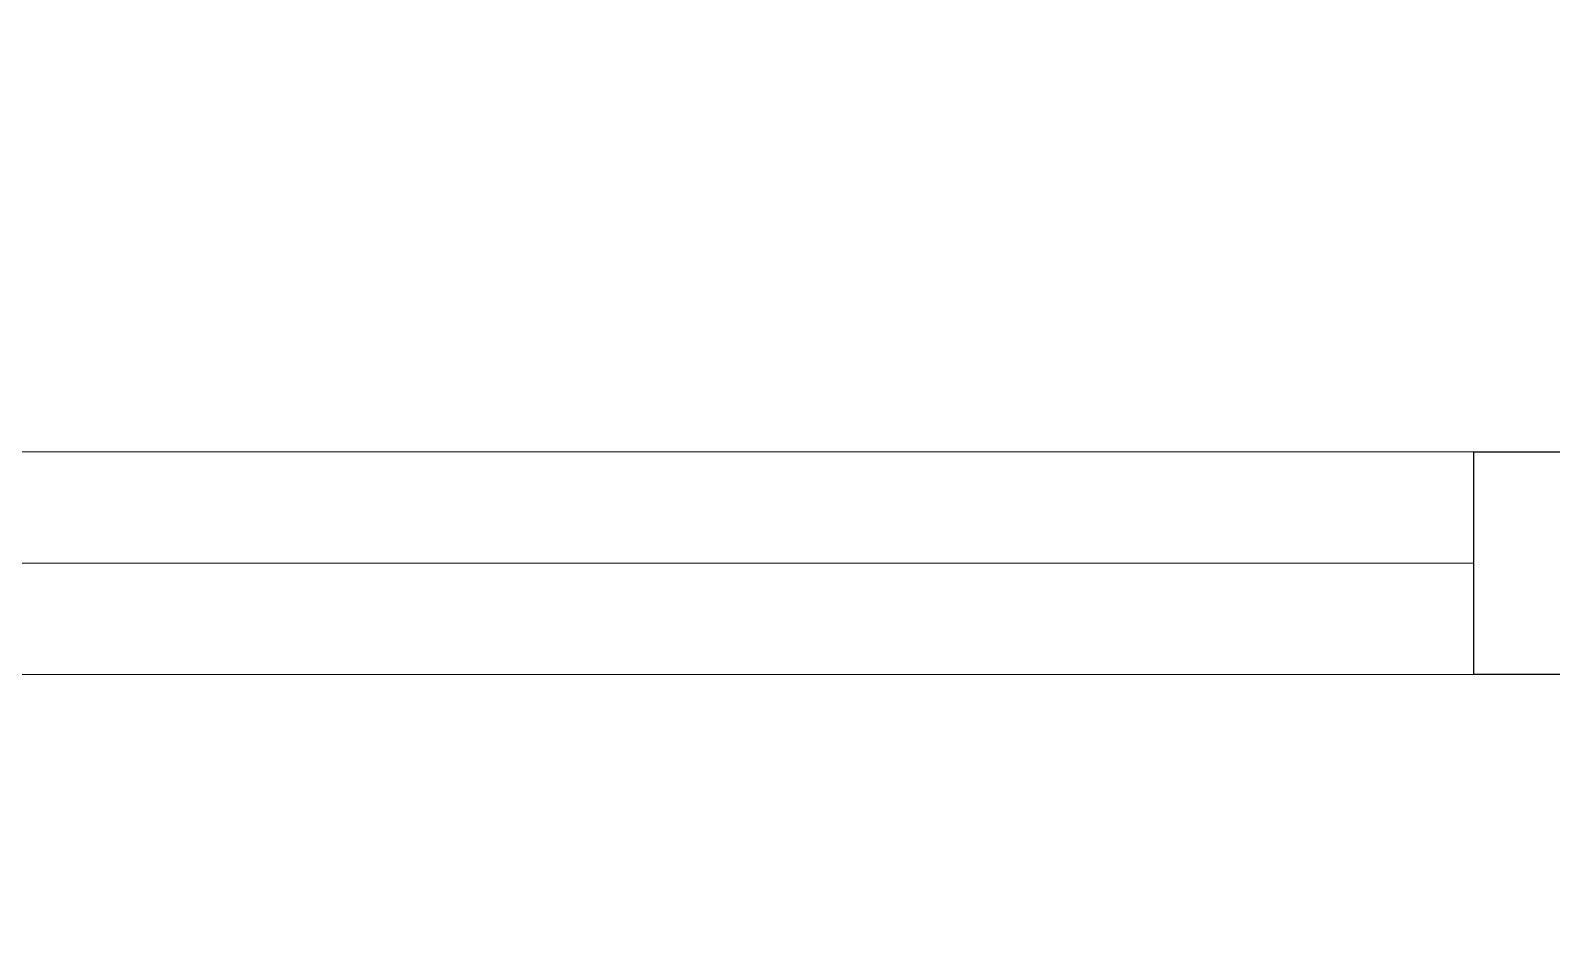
# Model space of a CAD drawing. Header units: millimetres. Extents: x 0 to 1680, y 0 to 594.
# Drawn here: x 414.66 to 425.58, y 525.67 to 532.21 of the extents above; entities that cross this region are included whole.
import ezdxf

# ---------------------------------------------------------------- set-up
doc = ezdxf.new("R2010")
doc.units = ezdxf.units.MM
doc.linetypes.add('K5LT_BASIC', pattern=[0])
doc.linetypes.add('K5LT_THIN_INCLUDED_TO_HATCHING', pattern=[0])
doc.layers.add('Системный слой', color=7, linetype='Continuous')

# ---------------------------------------------------------------- blocks, each defined once
blk = doc.blocks.new('U164')
at = {"layer": 'Системный слой', "color": 150, "linetype": 'K5LT_BASIC', "lineweight": 25, "true_color": 0x0080ff}
for p, q in [((425.0179647270876, 529.1773338875008), (447.2179647270345, 529.1773338875008)), ((440.4179647270993, 527.5773338875008), (425.0179647270876, 527.5773338875008))]:
    blk.add_line(p, q, dxfattribs=at)
blk = doc.blocks.new('U1670')
at = {"layer": 'Системный слой', "color": 7, "linetype": 'K5LT_THIN_INCLUDED_TO_HATCHING', "lineweight": 13}
for p, q in [((404.0179647270876, 529.1773338875008), (425.0179647270876, 529.1773338875008)), ((404.0179647270876, 528.3773338875008), (425.0179647270876, 528.3773338875008)), ((425.0179647270876, 527.5773338875008), (404.0179647270876, 527.5773338875008))]:
    blk.add_line(p, q, dxfattribs=at)
at = {"layer": 'Системный слой', "color": 150, "linetype": 'K5LT_BASIC', "lineweight": 25, "true_color": 0x0080ff}
blk.add_line((425.0179647270876, 529.1773338875008), (425.0179647270876, 527.5773338875008), dxfattribs=at)
blk = doc.blocks.new('U1684')
at = {"layer": 'Системный слой', "color": 7, "linetype": 'K5LT_THIN_INCLUDED_TO_HATCHING', "lineweight": 13}
for p, q in [((404.0179647270876, 529.1773338875008), (425.0179647270876, 529.1773338875008)), ((404.0179647270876, 528.3773338875008), (425.0179647270876, 528.3773338875008)), ((425.0179647270876, 527.5773338875008), (404.0179647270876, 527.5773338875008))]:
    blk.add_line(p, q, dxfattribs=at)
at = {"layer": 'Системный слой', "color": 150, "linetype": 'K5LT_BASIC', "lineweight": 25, "true_color": 0x0080ff}
blk.add_line((425.0179647270876, 529.1773338875008), (425.0179647270876, 527.5773338875008), dxfattribs=at)

msp = doc.modelspace()

# ---------------------------------------------------------------- block references
at = {"layer": 'Системный слой'}
for name in ['U164', 'U1670', 'U1684']:
    msp.add_blockref(name, (0, 0), dxfattribs=at)

doc.saveas('drawing.dxf')
